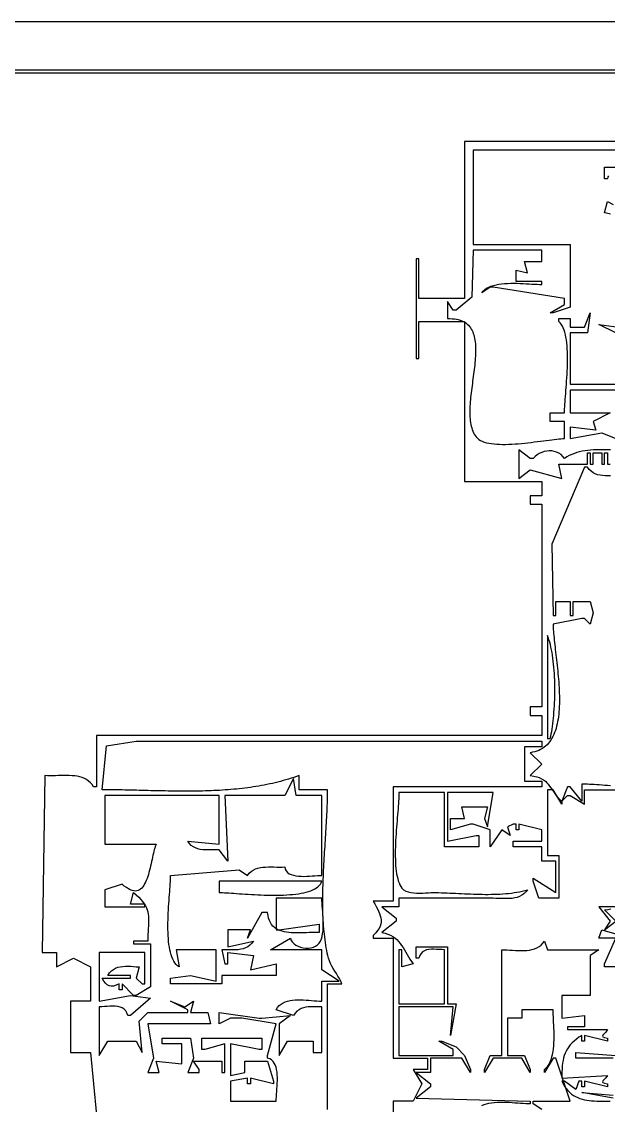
# Model space of a CAD drawing. Header units: metres. Extents: x 0 to 1224, y 0 to 793.
# Drawn here: x 248.8 to 454.3, y 411.5 to 791 of the extents above; entities that cross this region are included whole.
import ezdxf

# ---------------------------------------------------------------- set-up
doc = ezdxf.new("R2010")
doc.units = ezdxf.units.M

msp = doc.modelspace()

# ---------------------------------------------------------------- linework, layer by layer
for points in [[(0, 791), (0, 0), (1224, 0), (1224, 791), (0, 791)], [(36, 774), (36, 17), (1206, 17), (1206, 774), (36, 774)], [(37, 773), (37, 18), (1205, 18), (1205, 773), (37, 773)], [(643, 749), (404, 749), (404, 694), (388, 694), (388, 708), (387, 708), (387, 673), (388, 673), (388, 686), (404, 686), (404, 630), (431, 630), (431, 625), (427, 625), (427, 622), (431, 622), (431, 551), (427, 551), (427, 548), (431, 548), (431, 541), (275, 541), (275, 523), (274, 523), (273.49, 523.8012), (272.9121, 524.4905), (272.2715, 525.076), (271.5738, 525.5658), (270.8241, 525.9679), (270.028, 526.2905), (269.1907, 526.5417), (268.3176, 526.7297), (267.414, 526.8624), (266.4854, 526.9481), (265.5371, 526.9948), (264.5744, 527.0106), (263.6028, 527.0038), (262.6275, 526.9822), (261.654, 526.9542), (260.6875, 526.9277), (259.7335, 526.911), (258.7974, 526.912), (257.8844, 526.939), (257, 527), (256, 465), (261, 465), (261, 460), (267, 463), (273, 460), (273, 448), (266, 448), (266, 430), (273, 430), (275, 408)], [(407, 746), (407, 713), (441, 713), (441, 691), (435, 689), (434, 689), (439, 692), (439, 694), (414, 698), (413, 698), (410, 696), (410.4753, 696.6184), (411.0428, 697.1605), (411.6951, 697.6308), (412.4247, 698.0338), (413.2241, 698.3741), (414.0857, 698.6564), (415.0021, 698.8851), (415.9657, 699.065), (416.9692, 699.2004), (418.005, 699.296), (419.0656, 699.3565), (420.1435, 699.3863), (421.2312, 699.39), (422.3212, 699.3722), (423.4061, 699.3375), (424.4783, 699.2905), (425.5304, 699.2357), (426.5548, 699.1777), (427.5441, 699.1211), (428.4907, 699.0704), (429.3873, 699.0303), (430.2262, 699.0053), (431, 699), (431, 700), (422, 700), (422, 704), (426, 703), (425, 707), (431, 707), (431, 711), (407, 711), (406.5131, 694.5718), (401, 690), (400, 690), (398, 693), (398, 687), (398.8474, 687.0068), (399.6479, 686.9739), (400.4026, 686.902), (401.1128, 686.7923), (401.7796, 686.6458), (402.4041, 686.4633), (402.9877, 686.2459), (403.5313, 685.9945), (404.0363, 685.7102), (404.5038, 685.3939), (404.9349, 685.0467), (405.3309, 684.6695), (405.6929, 684.2632), (406.0221, 683.829), (406.3196, 683.3676), (406.5867, 682.8803), (406.8246, 682.3678), (407.0343, 681.8313), (407.2171, 681.2717), (407.3741, 680.6899), (407.5066, 680.0871), (407.6157, 679.4641), (407.7026, 678.8219), (407.7684, 678.1615), (407.8144, 677.484), (407.8417, 676.7902), (407.8514, 676.0812), (407.8449, 675.358), (407.8231, 674.6216), (407.7874, 673.8728), (407.7389, 673.1128), (407.6787, 672.3425), (407.6081, 671.5629), (407.5282, 670.775), (407.4403, 669.9797), (407.3453, 669.178), (407.2447, 668.371), (407.1394, 667.5596), (407.0308, 666.7448), (406.92, 665.9275), (406.8081, 665.1089), (406.6963, 664.2898), (406.5859, 663.4712), (406.4779, 662.6542), (406.3736, 661.8396), (406.2741, 661.0286), (406.1807, 660.222), (406.0944, 659.4209), (406.0166, 658.6262), (405.9482, 657.839), (405.8906, 657.0601), (405.8449, 656.2907), (405.8122, 655.5317), (405.7938, 654.784), (405.7908, 654.0487), (405.8044, 653.3268), (405.8358, 652.6191), (405.8862, 651.9268), (405.9567, 651.2508), (406.0485, 650.592), (406.1628, 649.9515), (406.3007, 649.3303), (406.4635, 648.7293), (406.6523, 648.1495), (406.8683, 647.5919), (407.1126, 647.0575), (407.3865, 646.5473), (407.6911, 646.0623), (408.0277, 645.6034)], [(457, 746), (407, 746)], [(454.3631, 737.0423), (454.1665, 736.6313), (454, 736), (453, 736), (453, 740), (457, 740)], [(455.0382, 723.605), (454.1478, 723.8688), (453, 724), (454, 728), (456, 727)], [(408.0277, 645.6033), (408.4544, 645.1422), (408.9592, 644.7327), (409.5374, 644.3726), (410.1845, 644.0595), (410.8959, 643.791), (411.6671, 643.565), (412.4934, 643.3789), (413.3704, 643.2306), (414.2934, 643.1176), (415.2579, 643.0378), (416.2594, 642.9886), (417.2933, 642.9679), (418.355, 642.9733), (419.4399, 643.0024), (420.5436, 643.053), (421.6614, 643.1228), (422.7887, 643.2093), (423.9211, 643.3103), (425.054, 643.4235), (426.1827, 643.5465), (427.3028, 643.677), (428.4096, 643.8127), (429.4987, 643.9512), (430.5654, 644.0903), (431.6052, 644.2276), (432.6136, 644.3608), (433.5859, 644.4876), (434.5176, 644.6056), (435.4041, 644.7126), (436.241, 644.8062), (437.0235, 644.884), (437.7473, 644.9438), (438.4076, 644.9832), (439, 645), (439, 651), (434, 651), (434, 654), (439, 654), (439.0084, 654.6567), (439.0325, 655.3774), (439.0704, 656.1578), (439.1202, 656.9934), (439.1802, 657.8798), (439.2484, 658.8128), (439.323, 659.7878), (439.4022, 660.8006), (439.4841, 661.8466), (439.5668, 662.9216), (439.6485, 664.0211), (439.7274, 665.1408), (439.8016, 666.2763), (439.8693, 667.4232), (439.9286, 668.5771), (439.9776, 669.7336), (440.0145, 670.8883), (440.0375, 672.0369), (440.0447, 673.175), (440.0343, 674.2981), (440.0043, 675.402), (439.9531, 676.4821), (439.8786, 677.5342), (439.7791, 678.5538), (439.6527, 679.5366), (439.4976, 680.4781), (439.3119, 681.374), (439.0937, 682.22), (438.8412, 683.0115), (438.5527, 683.7443), (438.2261, 684.4139), (437.8597, 685.016), (437.4516, 685.5461), (437, 686), (437, 687), (441, 687), (441, 684), (446, 684), (448, 689), (447, 682), (441, 682), (441, 664), (457, 664)], [(457, 682), (451, 685), (458, 684)], [(457, 662), (441, 662), (441, 654), (455, 654), (449, 651), (450, 648), (441, 649), (441, 645), (452, 647), (457, 645)], [(455.0839, 641.0426), (454.0952, 641.0642), (453.1016, 641.0824), (452.1052, 641.0927), (451.1079, 641.091), (450.1119, 641.0728), (449.1191, 641.0338), (448.1317, 640.9698), (447.1516, 640.8763), (446.1809, 640.7492), (445.2217, 640.584), (444.276, 640.3764), (443.3459, 640.1222), (442.4333, 639.817), (441.5404, 639.4565), (440.6692, 639.0364), (439.8217, 638.5523), (439, 638), (438.4192, 638.7563), (437.7548, 639.3846), (437.0197, 639.8878), (436.2269, 640.2687), (435.3896, 640.5304), (434.5207, 640.6758), (433.6334, 640.7077), (432.7406, 640.6291), (431.8554, 640.4429), (430.9908, 640.152), (430.1599, 639.7593), (429.3758, 639.2678), (428.6515, 638.6804), (428, 638), (427, 638), (423, 641), (423, 631), (427, 634), (438, 631), (437, 636), (447, 636), (447, 640), (448, 640), (448, 636), (449, 636), (449, 640), (452, 640), (452, 636), (453, 636), (453, 640), (454, 640), (454, 636), (455, 636)], [(455.1003, 631.9357), (454.1493, 631.9254), (453.2153, 631.9456), (452.3035, 632.0113), (451.4194, 632.1374), (450.5684, 632.3389), (449.756, 632.6306), (448.9875, 633.0277), (448.2684, 633.5449), (447.6041, 634.1974), (447, 635), (446, 635), (434.5293, 608), (435, 583), (436, 583), (436, 588), (440, 588), (441, 588), (441, 583), (442, 583), (442, 588), (448, 588), (449, 584), (448, 580), (446, 582), (445, 582), (435, 580), (435.0084, 579.4035), (435.03, 578.7758), (435.0638, 578.1182), (435.1089, 577.432), (435.1643, 576.7186), (435.2291, 575.9792), (435.3025, 575.2154), (435.3834, 574.4284), (435.4709, 573.6195), (435.5641, 572.7901), (435.6621, 571.9416), (435.764, 571.0753), (435.8687, 570.1926), (435.9755, 569.2948), (436.0834, 568.3832), (436.1913, 567.4593), (436.2985, 566.5242), (436.404, 565.5795), (436.5069, 564.6265), (436.6061, 563.6664), (436.7009, 562.7007), (436.7902, 561.7306), (436.8732, 560.7576), (436.9489, 559.783), (437.0164, 558.8082), (437.0748, 557.8344), (437.1231, 556.8631), (437.1604, 555.8955), (437.1858, 554.9331), (437.1984, 553.9771), (437.1971, 553.029), (437.1812, 552.0901), (437.1496, 551.1616), (437.1015, 550.2451), (437.0359, 549.3418), (436.9519, 548.453), (436.8486, 547.5802), (436.7249, 546.7246), (436.5801, 545.8877), (436.4132, 545.0707), (436.2232, 544.275), (436.0092, 543.502), (435.7703, 542.753), (435.5056, 542.0294), (435.2142, 541.3324), (434.895, 540.6635), (434.5472, 540.0241), (434.1699, 539.4153), (433.7621, 538.8387), (433.3229, 538.2955), (432.8514, 537.7871), (432.3466, 537.3149), (431.8077, 536.8801), (431.2336, 536.4842), (430.6235, 536.1285), (429.9764, 535.8143), (429.2915, 535.543), (428.5677, 535.316), (427.8042, 535.1345), (427, 535), (431, 531), (427, 527), (428.1979, 526.8233), (429.2469, 526.5769), (430.1629, 526.2657), (430.9619, 525.895), (431.6601, 525.4698), (432.2733, 524.9954), (432.8177, 524.4769), (433.3093, 523.9195), (433.7641, 523.3282), (434.198, 522.7084), (434.6272, 522.065), (435.0677, 521.4033), (435.5355, 520.7284), (436.0465, 520.0454), (436.617, 519.3596), (437.2628, 518.6761), (438, 518), (438, 517), (435, 522), (433, 522), (433, 499), (437, 499), (437, 484), (430, 484), (428, 490), (428, 491), (436, 486), (436, 497), (431, 497), (431, 502), (421, 502), (421, 504), (431, 504), (431, 508), (423, 510), (423, 508), (422, 508), (422, 510), (421, 510), (419, 509), (420, 506), (417, 508), (413, 502), (413, 508), (407, 510), (406, 510), (399, 508), (399, 512), (404, 512), (403, 516), (412, 516), (411, 512), (412, 509), (414, 521), (398, 521), (398, 504), (408, 506), (409, 506), (409, 502), (397, 502), (397, 521), (381, 521), (380.9916, 520.3376), (380.9677, 519.6161), (380.9298, 518.8394), (380.8796, 518.0111), (380.8187, 517.1353), (380.7486, 516.2156), (380.6711, 515.2558), (380.5876, 514.2598), (380.5, 513.2315), (380.4097, 512.1745), (380.3184, 511.0927), (380.2277, 509.99), (380.1392, 508.87), (380.0545, 507.7368), (379.9753, 506.594), (379.9032, 505.4454), (379.8398, 504.295), (379.7867, 503.1464), (379.7456, 502.0035), (379.7179, 500.8702), (379.7055, 499.7502), (379.7099, 498.6473), (379.7326, 497.5653), (379.7754, 496.5081), (379.8398, 495.4795), (379.9275, 494.4833), (380.0401, 493.5233), (380.1792, 492.6032), (380.3464, 491.727), (380.5433, 490.8985), (380.7716, 490.1213), (381.0329, 489.3994), (381.3288, 488.7366), (381.6608, 488.1366), (382.0308, 487.6034)], [(433, 576), (433, 540), (434, 540), (434.1696, 540.7523), (434.3312, 541.5493), (434.4843, 542.3882), (434.6288, 543.2663), (434.7644, 544.1809), (434.8908, 545.1294), (435.0076, 546.109), (435.1147, 547.1171), (435.2116, 548.151), (435.2983, 549.208), (435.3743, 550.2854), (435.4394, 551.3806), (435.4933, 552.4907), (435.5358, 553.6133), (435.5665, 554.7455), (435.5852, 555.8847), (435.5916, 557.0282), (435.5853, 558.1734), (435.5662, 559.3174), (435.534, 560.4577), (435.4883, 561.5916), (435.4289, 562.7163), (435.3555, 563.8292), (435.2678, 564.9276), (435.1656, 566.0088), (435.0485, 567.0702), (434.9163, 568.109), (434.7687, 569.1226), (434.6055, 570.1082), (434.4262, 571.0632), (434.2308, 571.9849), (434.0188, 572.8706), (433.79, 573.7177), (433.5441, 574.5234), (433.2808, 575.285), (433, 576)], [(356, 410), (356, 454), (361, 454), (360.6139, 454.9515), (360.1537, 455.8671), (359.6402, 456.7561), (359.0944, 457.6283), (358.5372, 458.4931), (357.9896, 459.3599), (357.4725, 460.2385), (357.0069, 461.1382), (356.6138, 462.0686), (356.314, 463.0393), (356.1008, 463.9337), (355.9018, 464.838), (355.7163, 465.7519), (355.5442, 466.675), (355.3851, 467.607), (355.2385, 468.5476), (355.1041, 469.4963), (354.9817, 470.453), (354.8707, 471.4172), (354.7708, 472.3887), (354.6817, 473.3671), (354.6031, 474.3521), (354.5345, 475.3433), (354.4756, 476.3404), (354.426, 477.3432), (354.3854, 478.3512), (354.3534, 479.3641), (354.3297, 480.3816), (354.3138, 481.4034), (354.3055, 482.4292), (354.3043, 483.4586), (354.3099, 484.4912), (354.322, 485.5269), (354.3402, 486.5651), (354.3641, 487.6057), (354.3933, 488.6482), (354.4275, 489.6923), (354.4664, 490.7378), (354.5096, 491.7842), (354.5566, 492.8313), (354.6073, 493.8788), (354.6611, 494.9262), (354.7177, 495.9732), (354.7768, 497.0197), (354.838, 498.0651), (354.901, 499.1092), (354.9653, 500.1516), (355.0307, 501.192), (355.0967, 502.2302), (355.163, 503.2657), (355.2293, 504.2982), (355.2952, 505.3274), (355.3602, 506.353), (355.4241, 507.3747), (355.4866, 508.392), (355.5471, 509.4047), (355.6054, 510.4125), (355.6611, 511.415), (355.7139, 512.4119), (355.7634, 513.4029), (355.8092, 514.3875), (355.8509, 515.3656), (355.8883, 516.3368), (355.9209, 517.3007), (355.9484, 518.257), (355.9704, 519.2055), (355.9866, 520.1456), (355.9965, 521.0772), (356, 522), (346, 522), (346, 527), (345.0814, 526.6716), (344.1592, 526.3559), (343.2336, 526.0529), (342.3045, 525.7621), (341.3721, 525.4834), (340.4364, 525.2165), (339.4975, 524.9613), (338.5555, 524.7174), (337.6104, 524.4846), (336.6624, 524.2628), (335.7114, 524.0516), (334.7576, 523.8508), (333.801, 523.6602), (332.8417, 523.4796), (331.8797, 523.3087), (330.9152, 523.1473), (329.9483, 522.9951), (328.9788, 522.852), (328.0071, 522.7176), (327.033, 522.5918), (326.0568, 522.4742), (325.0784, 522.3648), (324.098, 522.2632), (323.1156, 522.1692), (322.1312, 522.0826), (321.145, 522.0031), (320.157, 521.9305), (319.1673, 521.8646), (318.176, 521.8051), (317.1831, 521.7518), (316.1887, 521.7044), (315.1929, 521.6628), (314.1957, 521.6267), (313.1973, 521.5958), (312.1976, 521.5699), (311.1968, 521.5488), (310.1949, 521.5323), (309.1921, 521.5201), (308.1883, 521.512), (307.1836, 521.5077), (306.1782, 521.507), (305.1721, 521.5097), (304.1653, 521.5155), (303.1579, 521.5242), (302.1501, 521.5356), (301.1418, 521.5495), (300.1332, 521.5655), (299.1243, 521.5835), (298.1151, 521.6032), (297.1059, 521.6244), (296.0965, 521.6469), (295.0872, 521.6704), (294.0779, 521.6947), (293.0688, 521.7195), (292.0598, 521.7446), (291.0512, 521.7699), (290.0429, 521.7949), (289.0351, 521.8196), (288.0277, 521.8437), (287.0209, 521.8669), (286.0148, 521.889), (285.0093, 521.9098), (284.0047, 521.929), (283.0009, 521.9464), (281.998, 521.9618), (280.9961, 521.9749), (279.9953, 521.9855), (278.9956, 521.9934), (277.9971, 521.9983), (277, 522), (278.6034, 537.3966), (289, 539), (315, 539), (431, 539), (431, 537), (425, 537), (425, 525), (431, 525), (431, 523), (379, 523), (379, 483), (372, 483), (372.5001, 482.0384), (372.9791, 481.1316), (373.4253, 480.2722), (373.8273, 479.453), (374.1732, 478.6665), (374.4516, 477.9055), (374.6508, 477.1627), (374.7593, 476.4309), (374.7652, 475.7026), (374.6572, 474.9707), (374.4235, 474.2277), (374.0525, 473.4665), (373.5327, 472.6796), (372.8524, 471.8599), (372, 471), (372, 470), (379, 470), (379, 428), (391, 428), (391, 424), (386, 424), (389, 419), (386, 413), (379, 413), (379, 408)], [(344, 526), (341, 520), (320, 520), (321, 497), (318, 501), (317.031, 500.9879), (316.0626, 500.9615), (315.1002, 500.9356), (314.1493, 500.9254), (313.2152, 500.9456), (312.3035, 501.0113), (311.4194, 501.1374), (310.5684, 501.3388), (309.756, 501.6306), (308.9875, 502.0277), (308.2684, 502.5449), (307.6041, 503.1974), (307, 504), (318, 503), (318, 520), (278, 520), (278, 503), (296, 503), (295.8108, 502.5947), (295.6309, 502.1293), (295.4586, 501.6092), (295.2924, 501.0397), (295.1308, 500.4262), (294.9723, 499.7741), (294.8153, 499.0888), (294.6583, 498.3756), (294.4996, 497.6401), (294.3379, 496.8875), (294.1716, 496.1233), (293.999, 495.3528), (293.8187, 494.5815), (293.6292, 493.8147), (293.4288, 493.0578), (293.2161, 492.3162), (292.9895, 491.5953), (292.7475, 490.9005), (292.4886, 490.2372), (292.2111, 489.6107), (291.9136, 489.0265), (291.5945, 488.49), (291.2524, 488.0065), (290.8855, 487.5814), (290.4925, 487.2201), (290.0717, 486.9281), (289.6216, 486.7106), (289.1408, 486.5732), (288.6276, 486.5211), (288.0805, 486.5598), (287.4979, 486.6946), (286.8784, 486.931), (286.2204, 487.2744), (285.5224, 487.7301), (284.7827, 488.3034), (284, 489), (278, 487), (278, 481), (292, 481), (292, 482), (287, 482), (288, 486), (288.981, 485.1691), (289.8378, 484.3708), (290.5783, 483.5995), (291.2102, 482.8493), (291.7416, 482.1144), (292.1803, 481.3891), (292.5341, 480.6676), (292.8109, 479.944), (293.0187, 479.2126), (293.1653, 478.4677), (293.2586, 477.7034), (293.3065, 476.914), (293.3168, 476.0937), (293.2974, 475.2366), (293.2563, 474.3371), (293.2013, 473.3893), (293.1403, 472.3875), (293.0811, 471.3259), (293.0317, 470.1986), (293, 469), (288, 469), (288, 468), (294, 468), (294, 453), (289, 450), (288, 450), (284, 454), (284, 452), (283, 452), (283, 454), (281.9191, 453.55), (280.9859, 453.2877), (280.1738, 453.2191), (279.4563, 453.3506), (278.8067, 453.6883), (278.1985, 454.2383), (277.6051, 455.0068), (277, 456), (287, 456), (287, 457), (279, 457), (279.6176, 457.8582), (280.286, 458.5549), (281.0016, 459.1056), (281.761, 459.5259), (282.5608, 459.8313), (283.3975, 460.0372), (284.2677, 460.1593), (285.168, 460.213), (286.0949, 460.2139), (287.045, 460.1775), (288.0148, 460.1194), (289.0009, 460.055), (290, 460), (289, 456), (291, 454), (292, 454), (292, 465), (276, 465), (276, 448), (287, 450), (294, 449), (287, 443), (286, 443), (285.7073, 443.9182), (285.2766, 444.6493), (284.7237, 445.2132), (284.0648, 445.6296), (283.3157, 445.9182), (282.4925, 446.0988), (281.6112, 446.1912), (280.6879, 446.2151), (279.7384, 446.1904), (278.7789, 446.1367), (277.8253, 446.0739), (276.8937, 446.0217), (276, 446), (276, 429), (279, 434), (289, 434), (291, 430), (290, 441), (293, 444), (307, 444), (307, 445), (301, 448), (306, 446), (309, 448), (308, 444), (314, 444), (315, 440), (293, 440), (295, 428), (293, 423), (297, 423), (296, 427), (305, 426), (305, 433), (298, 433), (298, 435), (308, 435), (309, 428), (307, 423), (311, 423), (311, 424), (309, 427), (319, 427), (319, 423), (320, 423), (320, 433), (313, 431), (312, 431), (312, 435), (333, 435), (333, 431), (332, 431), (322, 433), (322, 422), (327, 423), (327, 427), (335, 427), (337, 420), (337, 419), (329, 421), (329, 419), (328, 419), (328, 421), (322, 420), (322, 413), (338, 413), (338.0158, 413.722), (338.0578, 414.52), (338.118, 415.382), (338.1885, 416.2958), (338.261, 417.2494), (338.3277, 418.2306), (338.3804, 419.2274), (338.4111, 420.2277), (338.4118, 421.2193), (338.3745, 422.1902), (338.291, 423.1283), (338.1535, 424.0214), (337.9538, 424.8576), (337.6838, 425.6246), (337.3357, 426.3105), (336.9012, 426.903), (336.3725, 427.3902), (335.7414, 427.7598), (335, 428), (335, 429), (338, 440), (326, 442), (325, 442), (323, 442), (322, 442), (318, 440), (318, 444), (332, 442), (333, 442), (343, 443), (339, 440), (339, 429), (342, 434), (351, 434), (351, 430), (354, 430), (354, 446), (353.0101, 446.009), (352.0367, 446.0265), (351.0833, 446.0358), (350.1536, 446.0203), (349.251, 445.9632), (348.3794, 445.8479), (347.5422, 445.6577), (346.7431, 445.376), (345.9857, 444.986), (345.2736, 444.4711), (344.6105, 443.8147), (344, 443), (338, 445), (338.5035, 445.7621), (339.0802, 446.4094), (339.7239, 446.9503), (340.4283, 447.3931), (341.187, 447.7464), (341.9939, 448.0185), (342.8425, 448.2178), (343.7267, 448.3528), (344.6401, 448.4319), (345.5765, 448.4635), (346.5295, 448.456), (347.493, 448.4179), (348.4605, 448.3575), (349.4259, 448.2833), (350.3828, 448.2038), (351.3249, 448.1272), (352.246, 448.0621), (353.1398, 448.0169), (354, 448), (354, 455), (360, 455), (354, 459), (354, 466), (336, 466), (343, 470), (343.2529, 469.2787), (343.6716, 468.6315), (344.2326, 468.0629), (344.9123, 467.5777), (345.6872, 467.1805), (346.5337, 466.8759), (347.4281, 466.6687), (348.3471, 466.5633), (349.267, 466.5646), (350.1642, 466.6772), (351.0152, 466.9057), (351.7965, 467.2548), (352.4844, 467.7291), (353.0555, 468.3333), (353.4812, 469.0166), (353.8194, 469.8022), (354.0782, 470.6766), (354.2659, 471.6264), (354.3909, 472.638), (354.4615, 473.6981), (354.4859, 474.7932), (354.4725, 475.9097), (354.4295, 477.0343), (354.3654, 478.1534), (354.2883, 479.2537), (354.2067, 480.3215), (354.1287, 481.3436), (354.0627, 482.3063), (354.017, 483.1962), (354, 484), (338, 484), (338, 473), (339, 473), (353, 475), (353, 472), (352.1653, 472.0187), (351.308, 472.017), (350.4322, 471.9999), (349.5423, 471.9724), (348.6425, 471.9397), (347.7371, 471.9067), (346.8303, 471.8787), (345.9264, 471.8605), (345.0296, 471.8573), (344.1442, 471.8741), (343.2745, 471.9161), (342.4246, 471.9882), (341.5989, 472.0956), (340.8017, 472.2432), (340.0371, 472.4362), (339.3094, 472.6796), (338.6229, 472.9784), (337.9818, 473.3378), (337.3905, 473.7628), (336.853, 474.2585), (336.3738, 474.8299), (335.9571, 475.4821), (335.6071, 476.2201), (335.3281, 477.0491), (335.1243, 477.974), (335, 479), (333, 479), (328, 470), (329, 473), (321, 473), (321, 467), (330, 469), (329.3958, 468.1974), (328.7315, 467.545), (328.0124, 467.0277), (327.2439, 466.6307), (326.4315, 466.3389), (325.5805, 466.1374), (324.6964, 466.0113), (323.7846, 465.9456), (322.8506, 465.9254), (321.8996, 465.9356), (320.9373, 465.9615), (319.9689, 465.9879), (319, 466), (320, 461), (321, 461), (321, 465), (330, 464), (329, 459), (338, 461), (338, 457), (319, 457), (319, 454), (301, 454), (301, 456), (308, 457), (317, 455), (317, 466), (303, 466), (304, 460), (303.4701, 460.3984), (302.9869, 460.8727), (302.5486, 461.4188), (302.1533, 462.0325), (301.7991, 462.7097), (301.4842, 463.4463), (301.2066, 464.2381), (300.9645, 465.0809), (300.756, 465.9706), (300.5793, 466.9031), (300.4324, 467.8743), (300.3136, 468.8799), (300.2209, 469.9159), (300.1524, 470.9781), (300.1063, 472.0623), (300.0807, 473.1645), (300.0738, 474.2804), (300.0836, 475.406), (300.1083, 476.537), (300.1461, 477.6694), (300.1949, 478.799), (300.2531, 479.9217), (300.3186, 481.0333), (300.3896, 482.1296), (300.4643, 483.2066), (300.5408, 484.2601), (300.6172, 485.2859), (300.6916, 486.28), (300.7622, 487.2381), (300.827, 488.1561), (300.8843, 489.0299), (300.9321, 489.8553), (300.9685, 490.6282), (300.9918, 491.3445), (301, 492), (325, 494), (328, 492), (328.5841, 492.7656), (329.2406, 493.3909), (329.9622, 493.8893), (330.7415, 494.2748), (331.571, 494.5612), (332.4433, 494.7621), (333.351, 494.8914), (334.2868, 494.9629), (335.2432, 494.9903), (336.2128, 494.9873), (337.1882, 494.9678), (338.1621, 494.9456), (339.1269, 494.9343), (340.0753, 494.9479), (341, 495), (341.1845, 494.2309), (341.5181, 493.586), (341.9855, 493.055), (342.5714, 492.6282), (343.2604, 492.2954), (344.0373, 492.0466), (344.8867, 491.8719), (345.7933, 491.7613), (346.7418, 491.7048), (347.7169, 491.6923), (348.7033, 491.714), (349.6856, 491.7597), (350.6485, 491.8195), (351.5767, 491.8835), (352.4549, 491.9415), (353.2677, 491.9837), (354, 492), (354, 520), (345, 520), (344, 526)], [(455.0886, 523.3976), (454.0732, 523.4712), (453.081, 523.5443), (452.1147, 523.6158), (451.1767, 523.6845), (450.2697, 523.7493), (449.3961, 523.8091), (448.5586, 523.8627), (447.7596, 523.9091), (447.0017, 523.9472), (446.2874, 523.9758), (445.6193, 523.9937), (445, 524), (445, 518), (441, 523), (440, 523), (438, 518), (440, 520), (441, 520), (446, 517), (446, 522), (457, 522)], [(318, 490), (318, 486), (318.5728, 485.9938), (319.2086, 485.9756), (319.9037, 485.9466), (320.6544, 485.9082), (321.4571, 485.8616), (322.308, 485.8083), (323.2035, 485.7495), (324.14, 485.6867), (325.1137, 485.621), (326.121, 485.5538), (327.1582, 485.4866), (328.2218, 485.4205), (329.3079, 485.357), (330.4129, 485.2973), (331.5332, 485.2428), (332.6651, 485.1948), (333.8049, 485.1547), (334.949, 485.1237), (336.0936, 485.1032), (337.2352, 485.0946), (338.37, 485.0991), (339.4944, 485.1181), (340.6047, 485.153), (341.6973, 485.2049), (342.7684, 485.2754), (343.8145, 485.3656), (344.8317, 485.477), (345.8166, 485.6109), (346.7654, 485.7685), (347.6744, 485.9513), (348.5399, 486.1605), (349.3584, 486.3975), (350.1261, 486.6636), (350.8394, 486.9602), (351.4946, 487.2885), (352.088, 487.6499), (352.6159, 488.0458), (353.0747, 488.4774), (353.4608, 488.946), (353.7704, 489.4531), (354, 490), (318, 490)], [(382.0308, 487.6033), (382.6298, 487.0085), (383.3645, 486.5536), (384.2114, 486.2217), (385.147, 485.9961), (386.1476, 485.8598), (387.1899, 485.7963), (388.2503, 485.7885), (389.3052, 485.8199), (390.3311, 485.8735), (391.3046, 485.9325), (392.202, 485.9803), (393, 486), (393.9422, 485.9949), (394.8977, 485.9804), (395.8654, 485.9575), (396.8444, 485.9276), (397.8339, 485.8916), (398.8328, 485.8506), (399.8403, 485.8059), (400.8554, 485.7585), (401.8772, 485.7095), (402.9048, 485.6602), (403.9373, 485.6115), (404.9736, 485.5647), (406.0129, 485.5209), (407.0543, 485.4811), (408.0969, 485.4466), (409.1396, 485.4184), (410.1817, 485.3976), (411.222, 485.3855), (412.2598, 485.3831), (413.2942, 485.3915), (414.324, 485.4119), (415.3486, 485.4454), (416.3668, 485.4931), (417.3779, 485.5561), (418.3808, 485.6356), (419.3746, 485.7328), (420.3585, 485.8486), (421.3314, 485.9843), (422.2925, 486.141), (423.2409, 486.3197), (424.1755, 486.5218), (425.0955, 486.7481), (426, 487), (425.4039, 486.2103), (424.7417, 485.5627), (424.0199, 485.0436), (423.245, 484.6398), (422.4234, 484.3378), (421.5616, 484.1244), (420.6661, 483.9861), (419.7434, 483.9096), (418.8001, 483.8815), (417.8425, 483.8885), (416.8772, 483.9172), (415.9107, 483.9543), (414.9495, 483.9863), (414, 484), (381, 484), (381, 481), (375, 481), (380, 477), (380, 476), (375, 472), (376.106, 471.774), (377.1038, 471.4663), (378.0036, 471.0826), (378.8155, 470.6288), (379.5497, 470.1106), (380.2163, 469.534), (380.8256, 468.9047), (381.3877, 468.2286), (381.9127, 467.5116), (382.4108, 466.7594), (382.8923, 465.9778), (383.3673, 465.1728), (383.8458, 464.3502), (384.3382, 463.5158), (384.8546, 462.6754), (385.4051, 461.8348), (386, 461), (382, 460), (382, 466), (381, 466), (381, 447), (397, 447), (397, 466), (396.0746, 466.0215), (395.1308, 466.0706), (394.1835, 466.1242), (393.2479, 466.1593), (392.3391, 466.1527), (391.4723, 466.0813), (390.6626, 465.9221), (389.9251, 465.6519), (389.275, 465.2477), (388.7273, 464.6864), (388.2973, 463.9448), (388, 463), (387, 463), (387, 467), (398, 467), (398, 447), (401, 447), (399, 436), (400, 446), (381, 446), (381, 429), (400, 429), (400, 431), (395, 434), (396, 434), (401, 432), (404, 429), (406, 424), (406, 423), (403, 428), (392, 428), (392, 423), (387, 423), (392, 419), (392, 418), (387, 414), (427, 413), (427, 412), (426.2379, 412.0128), (425.4116, 412.048), (424.529, 412.1002), (423.5978, 412.1643), (422.626, 412.2349), (421.6216, 412.3069), (420.5924, 412.3751), (419.5462, 412.4342), (418.4911, 412.4791), (417.4348, 412.5044), (416.3853, 412.5049), (415.3505, 412.4755), (414.3382, 412.4109), (413.3564, 412.3058), (412.413, 412.1552), (411.5158, 411.9536), (410.6728, 411.696), (409.8918, 411.377)], [(457, 481), (451, 481), (455, 476), (453, 473), (457, 476), (453, 480), (454.1917, 480.111), (455.2214, 480.2686)], [(457, 460), (453, 460), (453, 461), (457, 470), (451, 470), (452, 473), (459, 471)], [(431, 410), (428, 412), (428, 413), (441, 413), (436, 428), (435, 428), (432, 423), (432, 424), (432.5916, 424.5787), (433.1122, 425.2293), (433.5658, 425.9457), (433.9566, 426.7221), (434.2887, 427.5526), (434.5665, 428.4311), (434.794, 429.3519), (434.9753, 430.309), (435.1148, 431.2965), (435.2164, 432.3085), (435.2845, 433.339), (435.3232, 434.3821), (435.3366, 435.432), (435.3289, 436.4827), (435.3044, 437.5283), (435.2671, 438.5629), (435.2213, 439.5806), (435.171, 440.5754), (435.1206, 441.5415), (435.074, 442.4729), (435.0357, 443.3637), (435.0096, 444.208), (435, 445), (424, 445), (424, 442), (419, 442), (419, 429), (425, 429), (427, 424), (427, 423), (424, 428), (414, 428), (411, 423), (411, 424), (413, 429), (417, 429), (417, 466), (417.9184, 465.984), (418.8653, 465.9428), (419.834, 465.8861), (420.8181, 465.8239), (421.8107, 465.766), (422.8055, 465.7222), (423.7957, 465.7026), (424.7749, 465.7168), (425.7363, 465.7748), (426.6735, 465.8865), (427.5798, 466.0618), (428.4486, 466.3104), (429.2734, 466.6423), (430.0475, 467.0673), (430.7643, 467.5954), (431.4174, 468.2363), (432, 469), (433, 466), (451, 466), (448, 464), (448, 450), (438, 450), (438, 442), (446, 443), (446, 439), (440, 439), (440, 438), (454, 438), (453.3982, 437.1373), (452.845, 436.5017), (452.4316, 436.0437), (452.2492, 435.714), (452.389, 435.4631), (452.9422, 435.2415), (454, 435), (454, 434), (446, 436), (446, 434), (445, 434), (445, 436), (444.0221, 435.3446), (443.1392, 434.6865), (442.3463, 434.022), (441.6387, 433.348), (441.0115, 432.6609), (440.46, 431.9573), (439.9795, 431.234), (439.565, 430.4874), (439.2118, 429.7143), (438.9151, 428.9111), (438.6701, 428.0746), (438.472, 427.2014), (438.316, 426.288), (438.1973, 425.331), (438.1112, 424.3271), (438.0528, 423.2729), (438.0173, 422.165), (438, 421), (454, 422), (453.3982, 421.1373), (452.845, 420.5017), (452.4316, 420.0437), (452.2492, 419.714), (452.389, 419.4631), (452.9422, 419.2415), (454, 419), (454, 418), (446, 420), (446, 418), (445, 418), (445, 420), (444, 420), (443, 417), (439, 420), (438, 420), (438.5009, 419.0225), (439.0346, 418.1394), (439.6, 417.3459), (440.196, 416.6373), (440.8218, 416.0088), (441.4762, 415.4557), (442.1582, 414.9733), (442.8669, 414.5567), (443.6012, 414.2014), (444.36, 413.9025), (445.1425, 413.6554), (445.9475, 413.4552), (446.774, 413.2973), (447.621, 413.1769), (448.4876, 413.0892), (449.3726, 413.0296), (450.2751, 412.9933), (451.194, 412.9756), (452.1284, 412.9718), (453.0772, 412.977), (454.0394, 412.9866), (455.014, 412.9958)], [(456, 428), (443, 428), (443, 430), (457, 429)], [(456, 414), (445, 416), (456, 415)]]:
    msp.add_lwpolyline(points)

doc.saveas('drawing.dxf')
